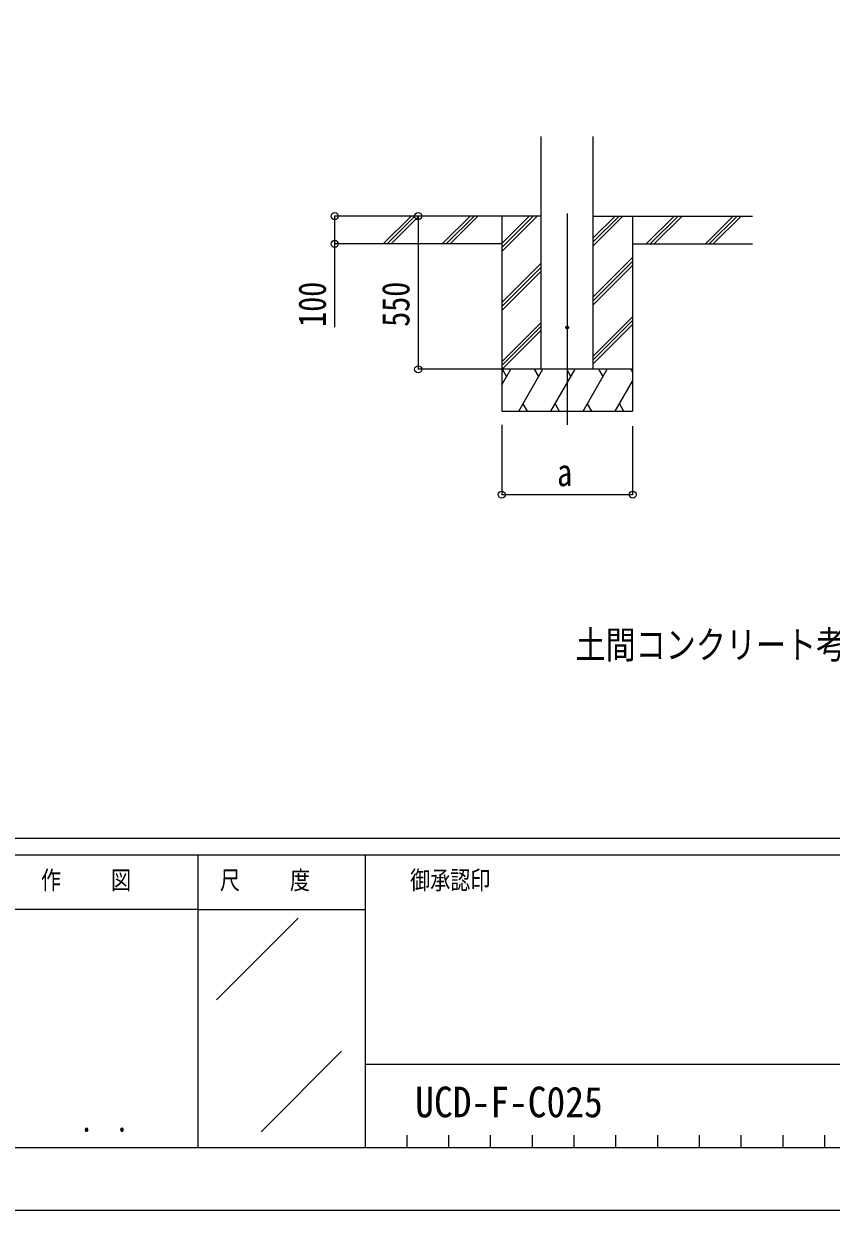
# Model space of a CAD drawing. Units: millimetres, scale not verified. Extents: x -12615 to 12615, y -8910 to 8910.
# Drawn here: x 5330 to 8229, y -8910 to -4650 of the extents above; entities that cross this region are included whole.
import ezdxf
from ezdxf.enums import TextEntityAlignment as Align

# ---------------------------------------------------------------- set-up
doc = ezdxf.new("R2010")
doc.units = ezdxf.units.MM
doc.header["$LTSCALE"] = 30
doc.layers.add('0-2_USER1', color=92, linetype='Continuous')
doc.layers.add('0-7_YKK_ZWAK', color=134, linetype='Continuous')
for name, color, linetype, lineweight in [('0-3_YKK_12', 40, 'Continuous', 18), ('0-4_YKK_13', 120, 'Continuous', 18), ('0-5_YKK_A1', 120, 'Continuous', 18), ('0-6_YKK_D', 200, 'Continuous', 18)]:
    doc.layers.add(name, color=color, linetype=linetype, lineweight=lineweight)
doc.styles.add('ＭＳ ゴシック', font='')
doc.styles.get('ＭＳ ゴシック').set_extended_font_data('MS Gothic')

msp = doc.modelspace()

# ---------------------------------------------------------------- linework, layer by layer
at = {"layer": '0-3_YKK_12'}
msp.add_line((7281, -5331.39), (7281, -6090.6), dxfattribs=at)
at = {"layer": '0-4_YKK_13'}
msp.add_circle((7281, -5740.6), 5, dxfattribs=at)
at = {"layer": '0-5_YKK_A1'}
for p, q in [((7187.25, -5890.6), (7187.25, -5055.25)), ((7374.75, -5890.6), (7374.75, -5055.25)), ((7187.25, -5340.6), (6555.05, -5340.6)), ((6621.74, -5439.19), (6720.33, -5340.6)), ((6634.47, -5440.6), (6734.48, -5340.6)), ((6648.62, -5440.6), (6748.62, -5340.6)), ((6833.87, -5439.19), (6932.47, -5340.6)), ((6846.61, -5440.6), (6946.61, -5340.6)), ((6860.75, -5440.6), (6960.75, -5340.6)), ((7046, -5340.6), (7046, -6040.6)), ((7046, -5467.48), (7172.88, -5340.6)), ((7046, -5453.34), (7158.74, -5340.6)), ((7046, -5439.19), (7144.6, -5340.6)), ((7374.75, -5447.1), (7481.25, -5340.6)), ((7374.75, -5432.95), (7467.11, -5340.6)), ((7374.75, -5418.81), (7452.96, -5340.6)), ((7374.75, -5340.6), (7946.62, -5340.6)), ((7516, -5340.6), (7516, -6040.6)), ((7565.1, -5440.6), (7665.1, -5340.6)), ((7579.24, -5440.6), (7679.24, -5340.6)), ((7593.38, -5440.6), (7693.38, -5340.6)), ((7777.23, -5440.6), (7877.23, -5340.6)), ((7791.37, -5440.6), (7891.37, -5340.6)), ((7805.51, -5440.6), (7905.51, -5340.6)), ((7046, -5440.6), (6555.05, -5440.6)), ((7516, -5440.6), (7946.62, -5440.6)), ((7374.75, -5630.94), (7516, -5489.69)), ((7046, -5651.33), (7187.25, -5510.08)), ((7046, -5665.47), (7187.25, -5524.22)), ((7374.75, -5645.08), (7516, -5503.84)), ((7374.75, -5659.23), (7516, -5517.98)), ((7046, -5679.61), (7187.25, -5538.36)), ((7374.75, -5843.07), (7516, -5701.82)), ((7046, -5863.46), (7187.25, -5722.21)), ((7046, -5877.6), (7187.25, -5736.35)), ((7047.14, -5890.6), (7187.25, -5750.49)), ((7374.75, -5857.22), (7516, -5715.97)), ((7374.75, -5871.36), (7516, -5730.11)), ((7516, -5890.6), (7046, -5890.6)), ((7046, -5946.77), (7078.43, -5890.6)), ((7063.43, -5916.58), (7048.43, -5890.6)), ((7107.3, -6040.6), (7193.9, -5890.6)), ((7178.9, -5916.58), (7163.9, -5890.6)), ((7222.77, -6040.6), (7309.37, -5890.6)), ((7294.37, -5916.58), (7279.37, -5890.6)), ((7338.24, -6040.6), (7424.84, -5890.6)), ((7409.84, -5916.58), (7394.84, -5890.6)), ((7516, -5900.46), (7510.31, -5890.6)), ((7453.71, -6040.6), (7516, -5932.7)), ((7046, -6040.6), (7516, -6040.6)), ((7122.3, -6014.62), (7137.29, -6040.6)), ((7237.77, -6014.62), (7252.76, -6040.6)), ((7353.24, -6014.62), (7368.24, -6040.6)), ((7468.71, -6014.62), (7483.7, -6040.6))]:
    msp.add_line(p, q, dxfattribs=at)
at = {"layer": '0-6_YKK_D'}
for p, q in [((6620.66, -5340.6), (6445, -5340.6)), ((6779.94, -5340.6), (6745, -5340.6)), ((6746, -5340.6), (6746, -5890.6)), ((6620.66, -5440.6), (6445, -5440.6)), ((7045, -5890.6), (6745, -5890.6)), ((7046, -6090.6), (7046, -6341.6)), ((7516, -6094.66), (7516, -6341.6)), ((7046, -6340.6), (7516, -6340.6))]:
    msp.add_line(p, q, dxfattribs=at)
msp.add_lwpolyline([(6446, -5340.6), (6446, -5440.6), (6446, -5739.73)], dxfattribs=at)
for centre in [(6446, -5340.6), (6746, -5340.6), (6446, -5440.6), (6746, -5890.6), (7046, -6340.6), (7516, -6340.6)]:
    msp.add_circle(centre, 12.75, dxfattribs=at)
at = {"layer": '0-7_YKK_ZWAK'}
for p, q in [((11685.06, -7575), (-11714.94, -7575)), ((5955.06, -7635), (5955.06, -8685)), ((6555.06, -7635), (5955.06, -7635)), ((9652.56, -7635), (6555.06, -7635)), ((6555.06, -7635), (6555.06, -8685)), ((5955.06, -7830), (3885.06, -7830)), ((5955.06, -7830), (6555.06, -7830)), ((6021.31, -8154.87), (6315.11, -7861.08)), ((6182.02, -8627.97), (6470.68, -8339.3)), ((6555.06, -8385), (9652.56, -8385)), ((6705.06, -8640), (6705.06, -8685)), ((6855.06, -8640), (6855.06, -8685)), ((7005.06, -8640), (7005.06, -8685)), ((7155.06, -8640), (7155.06, -8685)), ((7305.06, -8640), (7305.06, -8685)), ((7455.06, -8640), (7455.06, -8685)), ((7605.06, -8640), (7605.06, -8685)), ((7755.06, -8640), (7755.06, -8685)), ((7905.06, -8640), (7905.06, -8685)), ((8055.06, -8640), (8055.06, -8685)), ((8205.06, -8640), (8205.06, -8685)), ((3885.06, -8685), (5955.06, -8685)), ((5955.06, -8685), (6555.06, -8685)), ((6555.06, -8685), (9652.56, -8685))]:
    msp.add_line(p, q, dxfattribs=at)
msp.add_lwpolyline([(-12615, -8910), (12615, -8910), (12615, 8910), (-12615, 8910)], close=True, dxfattribs=at)
msp.add_lwpolyline([(5955.06, -7635), (3885.06, -7635), (3885.06, -8685)], dxfattribs=at)

# ---------------------------------------------------------------- texts
at = {"layer": '0-2_USER1', "style": 'ＭＳ ゴシック'}
for s, height, width, p in [('土間コンクリート考慮基礎の場合', 98.97, 0.8, (7311.02, -6958.81)), ('UCD-F-C025', 110, 0.9, (6735.32, -8609.11))]:
    msp.add_text(s, height=height, dxfattribs=dict(at, width=width)).set_placement(p, align=Align.BOTTOM_LEFT)
at = {"layer": '0-6_YKK_D', "style": 'ＭＳ ゴシック', "width": 0.8}
for s, p in [('100', (6444.33, -5738.07)), ('550', (6744.33, -5738))]:
    msp.add_text(s, height=98.97, rotation=90, dxfattribs=at).set_placement(p, align=Align.BOTTOM_LEFT)
msp.add_text('a', height=98.97, dxfattribs=at).set_placement((7245, -6339.8), align=Align.BOTTOM_LEFT)
at = {"layer": '0-7_YKK_ZWAK', "style": 'ＭＳ ゴシック', "width": 0.8}
for s, height, p in [('作     図', 65.98, (5391.66, -7777.5)), ('尺     度', 65.98, (6034.26, -7777.5)), ('御承認印', 65.98, (6717.41, -7777.5)), ('． ．', 77.75, (5535, -8653.06))]:
    msp.add_text(s, height=height, dxfattribs=at).set_placement(p, align=Align.BOTTOM_LEFT)

doc.saveas('drawing.dxf')
